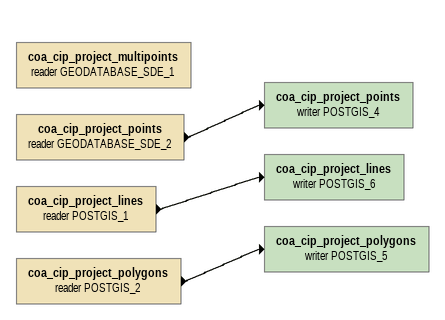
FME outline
coa_cip_project_multipoints (reader GEODATABASE_SDE_1)
coa_cip_project_points (reader GEODATABASE_SDE_2)
    -> coa_cip_project_points (writer POSTGIS_4)
coa_cip_project_points (writer POSTGIS_4)
coa_cip_project_lines (reader POSTGIS_1)
    -> coa_cip_project_lines (writer POSTGIS_6)
coa_cip_project_lines (writer POSTGIS_6)
coa_cip_project_polygons (reader POSTGIS_2)
    -> coa_cip_project_polygons (writer POSTGIS_5)
coa_cip_project_polygons (writer POSTGIS_5)
